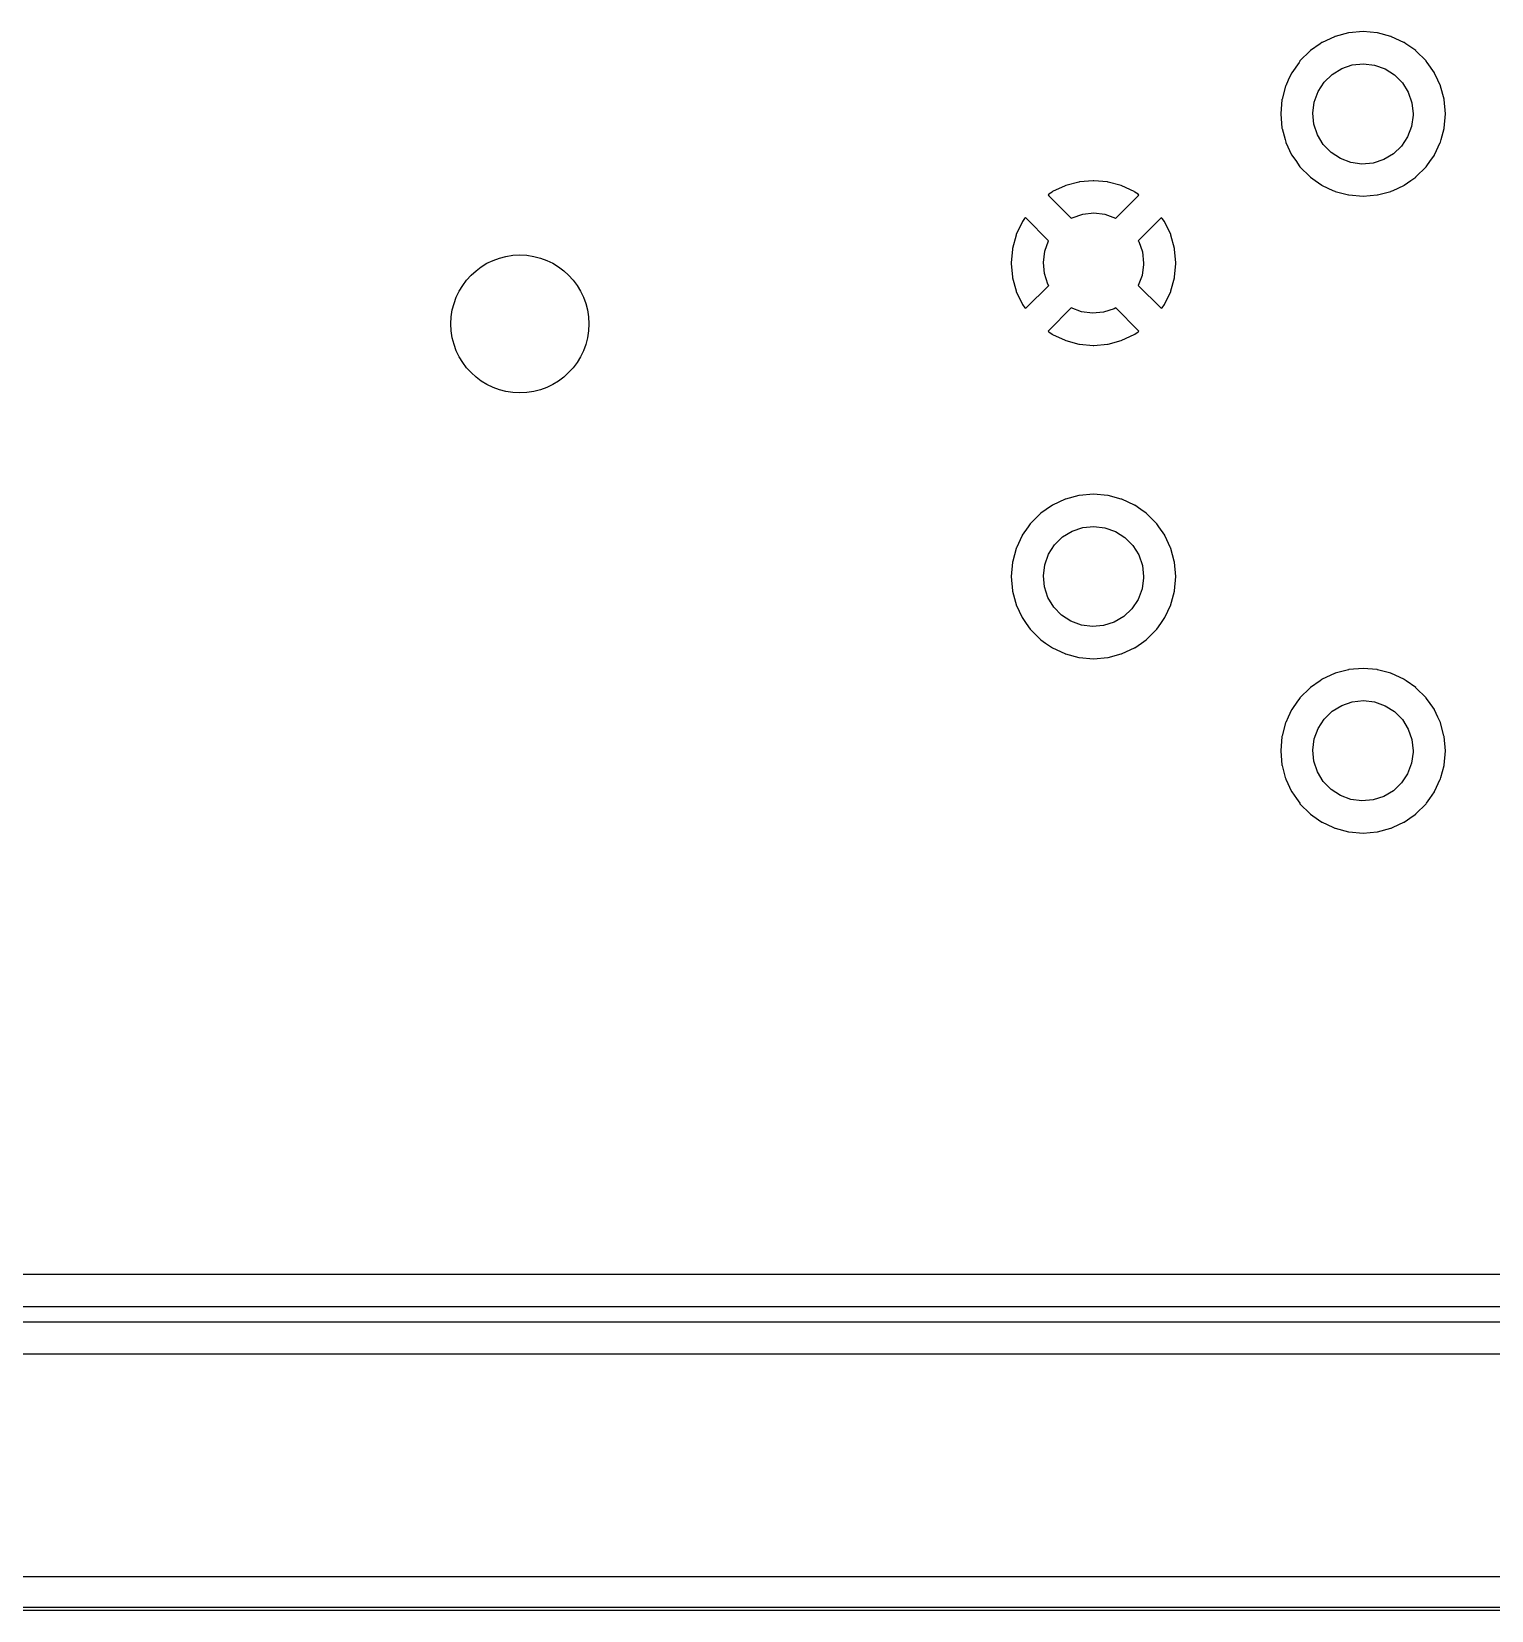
# Model space of a CAD drawing. Extents: x 0.3 to 11.5, y -8.2 to 3.2.
# Drawn here: x 7.455 to 8.372, y -3.378 to -2.386 of the extents above; entities that cross this region are included whole.
import ezdxf

# ---------------------------------------------------------------- set-up
doc = ezdxf.new("R2010")
doc.units = 0
doc.header["$MEASUREMENT"] = 0
doc.layers.add('BLACK', color=7, linetype='CONTINUOUS')

msp = doc.modelspace()

# ---------------------------------------------------------------- linework, layer by layer
at = {"layer": 'BLACK', "linetype": 'CONTINUOUS'}
for p, q in [((8.27331, -2.38969), (8.26553, -2.39331)), ((8.27351, -2.3896), (8.27331, -2.38969)), ((8.27331, -2.38969), (8.27331, -2.38969)), ((8.27372, -2.38954), (8.27351, -2.3896)), ((8.282, -2.38732), (8.27372, -2.38954)), ((8.27372, -2.38954), (8.27372, -2.38954)), ((8.28221, -2.38726), (8.282, -2.38732)), ((8.282, -2.38732), (8.282, -2.38732)), ((8.29119, -2.38648), (8.28221, -2.38726)), ((8.30017, -2.38726), (8.29119, -2.38648)), ((8.30038, -2.38732), (8.30017, -2.38726)), ((8.30867, -2.38954), (8.30038, -2.38732)), ((8.30038, -2.38732), (8.30038, -2.38732)), ((8.30888, -2.3896), (8.30867, -2.38954)), ((8.30867, -2.38954), (8.30867, -2.38954)), ((8.30908, -2.38969), (8.30888, -2.3896)), ((8.31685, -2.39331), (8.30908, -2.38969)), ((8.30908, -2.38969), (8.30908, -2.38969)), ((8.25795, -2.39857), (8.25158, -2.40495)), ((8.25813, -2.39845), (8.25795, -2.39857)), ((8.26424, -2.39417), (8.25813, -2.39845)), ((8.25813, -2.39845), (8.25813, -2.39845)), ((8.26534, -2.3934), (8.26424, -2.39417)), ((8.26553, -2.39331), (8.26534, -2.3934)), ((8.26553, -2.39331), (8.26553, -2.39331)), ((8.31705, -2.3934), (8.31685, -2.39331)), ((8.31685, -2.39331), (8.31685, -2.39331)), ((8.31814, -2.39417), (8.31705, -2.3934)), ((8.32426, -2.39845), (8.31814, -2.39417)), ((8.32443, -2.39857), (8.32426, -2.39845)), ((8.32426, -2.39845), (8.32426, -2.39845)), ((8.33081, -2.40495), (8.32443, -2.39857)), ((8.25098, -2.4058), (8.24641, -2.41233)), ((8.25145, -2.40513), (8.25098, -2.4058)), ((8.25158, -2.40495), (8.25145, -2.40513)), ((8.25145, -2.40513), (8.25145, -2.40513)), ((8.2718, -2.41337), (8.27778, -2.40969)), ((8.27778, -2.40969), (8.28443, -2.40743)), ((8.28443, -2.40743), (8.29141, -2.40669)), ((8.29141, -2.40669), (8.29839, -2.40753)), ((8.29839, -2.40753), (8.305, -2.40988)), ((8.33093, -2.40513), (8.33081, -2.40495)), ((8.33141, -2.4058), (8.33093, -2.40513)), ((8.33093, -2.40513), (8.33093, -2.40513)), ((8.33598, -2.41233), (8.33141, -2.4058)), ((8.24419, -2.4171), (8.2426, -2.4205)), ((8.24632, -2.41253), (8.24419, -2.4171)), ((8.24641, -2.41233), (8.24632, -2.41253)), ((8.24632, -2.41253), (8.24632, -2.41253)), ((8.26298, -2.42418), (8.26679, -2.41828)), ((8.26679, -2.41828), (8.2718, -2.41337)), ((8.305, -2.40988), (8.31093, -2.41364)), ((8.31093, -2.41364), (8.31588, -2.41863)), ((8.31588, -2.41863), (8.3196, -2.42458)), ((8.33607, -2.41253), (8.33598, -2.41233)), ((8.3382, -2.4171), (8.33607, -2.41253)), ((8.33607, -2.41253), (8.33607, -2.41253)), ((8.33979, -2.4205), (8.3382, -2.4171)), ((8.24027, -2.42921), (8.23948, -2.43819)), ((8.24032, -2.429), (8.24027, -2.42921)), ((8.24254, -2.42071), (8.24032, -2.429)), ((8.2426, -2.4205), (8.24254, -2.42071)), ((8.24254, -2.42071), (8.24254, -2.42071)), ((8.26058, -2.43078), (8.26298, -2.42418)), ((8.3196, -2.42458), (8.32191, -2.43121)), ((8.33984, -2.42071), (8.33979, -2.4205)), ((8.34206, -2.429), (8.33984, -2.42071)), ((8.33984, -2.42071), (8.33984, -2.42071)), ((8.34212, -2.42921), (8.34206, -2.429)), ((8.34291, -2.43819), (8.34212, -2.42921)), ((8.23948, -2.43819), (8.24027, -2.44717)), ((8.2597, -2.43775), (8.26058, -2.43078)), ((8.26039, -2.44474), (8.2597, -2.43775)), ((8.32268, -2.43907), (8.3217, -2.44602)), ((8.32191, -2.43121), (8.32269, -2.43819)), ((8.32269, -2.43819), (8.32268, -2.43907)), ((8.34212, -2.44717), (8.34291, -2.43819)), ((8.24027, -2.44717), (8.24032, -2.44738)), ((8.24032, -2.44738), (8.24032, -2.44738)), ((8.24032, -2.44738), (8.24218, -2.45431)), ((8.2626, -2.4514), (8.26039, -2.44474)), ((8.3217, -2.44602), (8.31921, -2.45259)), ((8.34021, -2.45431), (8.34206, -2.44738)), ((8.34206, -2.44738), (8.34212, -2.44717)), ((8.34206, -2.44738), (8.34206, -2.44738)), ((8.24218, -2.45431), (8.2426, -2.45588)), ((8.2426, -2.45588), (8.24269, -2.45607)), ((8.24269, -2.45607), (8.24269, -2.45607)), ((8.24269, -2.45607), (8.24632, -2.46385)), ((8.26624, -2.45741), (8.2626, -2.4514)), ((8.27112, -2.46246), (8.26624, -2.45741)), ((8.31532, -2.45843), (8.31024, -2.46328)), ((8.31921, -2.45259), (8.31532, -2.45843)), ((8.33607, -2.46385), (8.3397, -2.45607)), ((8.3397, -2.45607), (8.33979, -2.45588)), ((8.3397, -2.45607), (8.3397, -2.45607)), ((8.33979, -2.45588), (8.34021, -2.45431)), ((8.24632, -2.46385), (8.24632, -2.46385)), ((8.24632, -2.46385), (8.24641, -2.46405)), ((8.24641, -2.46405), (8.2493, -2.46817)), ((8.2493, -2.46817), (8.25108, -2.47072)), ((8.27699, -2.4663), (8.27112, -2.46246)), ((8.28357, -2.46875), (8.27699, -2.4663)), ((8.29053, -2.46968), (8.28357, -2.46875)), ((8.29753, -2.46904), (8.29053, -2.46968)), ((8.3042, -2.46687), (8.29753, -2.46904)), ((8.31024, -2.46328), (8.3042, -2.46687)), ((8.3313, -2.47072), (8.33309, -2.46817)), ((8.33309, -2.46817), (8.33598, -2.46405)), ((8.33598, -2.46405), (8.33607, -2.46385)), ((8.33607, -2.46385), (8.33607, -2.46385)), ((8.25108, -2.47072), (8.25158, -2.47143)), ((8.25158, -2.47143), (8.25795, -2.4778)), ((8.25795, -2.4778), (8.25813, -2.47793)), ((8.25813, -2.47793), (8.25813, -2.47793)), ((8.25813, -2.47793), (8.26121, -2.48008)), ((8.32118, -2.48008), (8.32426, -2.47793)), ((8.32426, -2.47793), (8.32443, -2.4778)), ((8.32426, -2.47793), (8.32426, -2.47793)), ((8.32443, -2.4778), (8.33081, -2.47143)), ((8.33081, -2.47143), (8.3313, -2.47072)), ((8.09383, -2.48868), (8.0935, -2.48909)), ((8.0935, -2.48909), (8.09378, -2.48962)), ((8.09588, -2.48725), (8.09383, -2.48868)), ((8.09625, -2.48703), (8.09588, -2.48725)), ((8.10403, -2.48341), (8.09625, -2.48703)), ((8.10443, -2.48326), (8.10403, -2.48341)), ((8.11272, -2.48104), (8.10443, -2.48326)), ((8.11314, -2.48096), (8.11272, -2.48104)), ((8.12169, -2.48022), (8.11314, -2.48096)), ((8.12212, -2.48022), (8.12169, -2.48022)), ((8.13066, -2.48096), (8.12212, -2.48022)), ((8.13109, -2.48104), (8.13066, -2.48096)), ((8.13937, -2.48326), (8.13109, -2.48104)), ((8.13978, -2.48341), (8.13937, -2.48326)), ((8.14755, -2.48703), (8.13978, -2.48341)), ((8.14793, -2.48725), (8.14755, -2.48703)), ((8.14994, -2.48866), (8.14793, -2.48725)), ((8.15031, -2.48913), (8.14994, -2.48866)), ((8.26121, -2.48008), (8.26534, -2.48297)), ((8.26534, -2.48297), (8.26553, -2.48306)), ((8.26553, -2.48306), (8.26553, -2.48306)), ((8.26553, -2.48306), (8.27225, -2.4862)), ((8.27225, -2.4862), (8.27351, -2.48678)), ((8.27351, -2.48678), (8.27372, -2.48684)), ((8.27372, -2.48684), (8.27372, -2.48684)), ((8.27372, -2.48684), (8.282, -2.48906)), ((8.282, -2.48906), (8.282, -2.48906)), ((8.282, -2.48906), (8.28221, -2.48912)), ((8.30017, -2.48912), (8.30038, -2.48906)), ((8.30038, -2.48906), (8.30867, -2.48684)), ((8.30038, -2.48906), (8.30038, -2.48906)), ((8.30867, -2.48684), (8.30888, -2.48678)), ((8.30867, -2.48684), (8.30867, -2.48684)), ((8.30888, -2.48678), (8.31014, -2.4862)), ((8.31014, -2.4862), (8.31685, -2.48306)), ((8.31685, -2.48306), (8.31705, -2.48297)), ((8.31685, -2.48306), (8.31685, -2.48306)), ((8.31705, -2.48297), (8.32118, -2.48008)), ((8.09378, -2.48962), (8.10791, -2.50375)), ((8.13593, -2.50372), (8.15005, -2.4896)), ((8.15005, -2.4896), (8.15031, -2.48913)), ((8.28221, -2.48912), (8.29119, -2.4899)), ((8.29119, -2.4899), (8.30017, -2.48912)), ((8.07704, -2.50624), (8.07342, -2.51401)), ((8.07726, -2.50587), (8.07704, -2.50624)), ((8.07867, -2.50385), (8.07726, -2.50587)), ((8.07914, -2.50348), (8.07867, -2.50385)), ((8.07961, -2.50374), (8.07914, -2.50348)), ((8.09372, -2.51785), (8.07961, -2.50374)), ((8.10791, -2.50375), (8.10849, -2.50339)), ((8.10849, -2.50339), (8.11514, -2.50113)), ((8.11514, -2.50113), (8.12212, -2.50039)), ((8.12212, -2.50039), (8.12909, -2.50123)), ((8.12909, -2.50123), (8.13571, -2.50358)), ((8.13571, -2.50358), (8.13593, -2.50372)), ((8.16417, -2.50377), (8.15005, -2.51788)), ((8.1647, -2.50349), (8.16417, -2.50377)), ((8.16511, -2.50382), (8.1647, -2.50349)), ((8.16654, -2.50587), (8.16511, -2.50382)), ((8.16676, -2.50624), (8.16654, -2.50587)), ((8.17039, -2.51401), (8.16676, -2.50624)), ((8.07327, -2.51442), (8.07105, -2.5227)), ((8.07342, -2.51401), (8.07327, -2.51442)), ((8.09129, -2.52448), (8.09369, -2.51789)), ((8.09369, -2.51789), (8.09372, -2.51785)), ((8.15005, -2.51788), (8.15031, -2.51828)), ((8.15031, -2.51828), (8.15261, -2.52491)), ((8.17053, -2.51442), (8.17039, -2.51401)), ((8.17275, -2.5227), (8.17053, -2.51442)), ((8.07098, -2.52313), (8.07023, -2.53167)), ((8.07105, -2.5227), (8.07098, -2.52313)), ((8.09041, -2.53145), (8.09129, -2.52448)), ((8.15261, -2.52491), (8.1534, -2.53189)), ((8.17283, -2.52313), (8.17275, -2.5227)), ((8.17358, -2.53167), (8.17283, -2.52313)), ((8.07023, -2.53167), (8.07023, -2.53211)), ((8.07023, -2.53211), (8.07098, -2.54065)), ((8.09109, -2.53844), (8.09041, -2.53145)), ((8.09331, -2.5451), (8.09109, -2.53844)), ((8.15339, -2.53277), (8.15241, -2.53972)), ((8.1534, -2.53189), (8.15339, -2.53277)), ((8.17283, -2.54065), (8.17358, -2.53211)), ((8.17358, -2.53211), (8.17358, -2.53167)), ((8.07098, -2.54065), (8.07105, -2.54108)), ((8.07105, -2.54108), (8.07327, -2.54936)), ((8.07964, -2.56001), (8.09378, -2.54587)), ((8.09378, -2.54587), (8.09331, -2.5451)), ((8.15241, -2.53972), (8.15006, -2.54591)), ((8.15006, -2.54591), (8.1642, -2.56004)), ((8.17053, -2.54936), (8.17275, -2.54108)), ((8.17275, -2.54108), (8.17283, -2.54065)), ((8.07327, -2.54936), (8.07342, -2.54977)), ((8.07342, -2.54977), (8.07704, -2.55754)), ((8.07704, -2.55754), (8.07726, -2.55791)), ((8.07726, -2.55791), (8.07869, -2.55996)), ((8.16513, -2.55993), (8.16654, -2.55791)), ((8.16654, -2.55791), (8.16676, -2.55754)), ((8.16676, -2.55754), (8.17039, -2.54977)), ((8.17039, -2.54977), (8.17053, -2.54936)), ((8.07869, -2.55996), (8.07911, -2.56029)), ((8.07911, -2.56029), (8.07964, -2.56001)), ((8.10787, -2.56007), (8.09375, -2.57418)), ((8.11428, -2.56245), (8.10787, -2.56007)), ((8.12124, -2.56338), (8.11428, -2.56245)), ((8.12823, -2.56274), (8.12124, -2.56338)), ((8.13491, -2.56057), (8.12823, -2.56274)), ((8.13587, -2.56), (8.13491, -2.56057)), ((8.15003, -2.57416), (8.13587, -2.56)), ((8.1642, -2.56004), (8.16466, -2.5603)), ((8.16466, -2.5603), (8.16513, -2.55993)), ((8.09375, -2.57418), (8.0935, -2.57465)), ((8.0935, -2.57465), (8.09386, -2.57512)), ((8.09386, -2.57512), (8.09588, -2.57653)), ((8.09588, -2.57653), (8.09625, -2.57675)), ((8.09625, -2.57675), (8.10403, -2.58037)), ((8.13978, -2.58037), (8.14755, -2.57675)), ((8.14755, -2.57675), (8.14793, -2.57653)), ((8.14793, -2.57653), (8.14997, -2.5751)), ((8.14997, -2.5751), (8.1503, -2.57469)), ((8.1503, -2.57469), (8.15003, -2.57416)), ((8.10403, -2.58037), (8.10443, -2.58052)), ((8.10443, -2.58052), (8.11272, -2.58274)), ((8.11272, -2.58274), (8.11314, -2.58282)), ((8.11314, -2.58282), (8.12169, -2.58356)), ((8.12169, -2.58356), (8.12212, -2.58356)), ((8.12212, -2.58356), (8.13066, -2.58282)), ((8.13066, -2.58282), (8.13109, -2.58274)), ((8.13109, -2.58274), (8.13937, -2.58052)), ((8.13937, -2.58052), (8.13978, -2.58037)), ((8.1219, -2.67703), (8.11292, -2.67781)), ((8.13088, -2.67781), (8.1219, -2.67703)), ((8.09208, -2.68673), (8.08884, -2.689)), ((8.09605, -2.68396), (8.09208, -2.68673)), ((8.09624, -2.68386), (8.09605, -2.68396)), ((8.10402, -2.68024), (8.09624, -2.68386)), ((8.09624, -2.68386), (8.09624, -2.68386)), ((8.10421, -2.68015), (8.10402, -2.68024)), ((8.10402, -2.68024), (8.10402, -2.68024)), ((8.10442, -2.68009), (8.10421, -2.68015)), ((8.11271, -2.67787), (8.10442, -2.68009)), ((8.10442, -2.68009), (8.10442, -2.68009)), ((8.11292, -2.67781), (8.11271, -2.67787)), ((8.11271, -2.67787), (8.11271, -2.67787)), ((8.13109, -2.67787), (8.13088, -2.67781)), ((8.13938, -2.68009), (8.13109, -2.67787)), ((8.13109, -2.67787), (8.13109, -2.67787)), ((8.13959, -2.68015), (8.13938, -2.68009)), ((8.13938, -2.68009), (8.13938, -2.68009)), ((8.13978, -2.68024), (8.13959, -2.68015)), ((8.14756, -2.68386), (8.13978, -2.68024)), ((8.13978, -2.68024), (8.13978, -2.68024)), ((8.14776, -2.68396), (8.14756, -2.68386)), ((8.14756, -2.68386), (8.14756, -2.68386)), ((8.15172, -2.68673), (8.14776, -2.68396)), ((8.15496, -2.689), (8.15172, -2.68673)), ((8.08216, -2.69568), (8.0809, -2.69748)), ((8.08229, -2.6955), (8.08216, -2.69568)), ((8.08216, -2.69568), (8.08216, -2.69568)), ((8.08866, -2.68913), (8.08229, -2.6955)), ((8.08884, -2.689), (8.08866, -2.68913)), ((8.08884, -2.689), (8.08884, -2.689)), ((8.11514, -2.69798), (8.12212, -2.69724)), ((8.12212, -2.69724), (8.12909, -2.69808)), ((8.15514, -2.68913), (8.15496, -2.689)), ((8.15496, -2.689), (8.15496, -2.689)), ((8.16152, -2.6955), (8.15514, -2.68913)), ((8.16164, -2.69568), (8.16152, -2.6955)), ((8.16291, -2.69748), (8.16164, -2.69568)), ((8.16164, -2.69568), (8.16164, -2.69568)), ((8.07703, -2.70308), (8.07346, -2.71072)), ((8.07712, -2.70288), (8.07703, -2.70308)), ((8.07703, -2.70308), (8.07703, -2.70308)), ((8.0809, -2.69748), (8.07712, -2.70288)), ((8.09749, -2.70883), (8.10251, -2.70392)), ((8.10251, -2.70392), (8.10849, -2.70024)), ((8.10849, -2.70024), (8.11514, -2.69798)), ((8.12909, -2.69808), (8.13571, -2.70043)), ((8.13571, -2.70043), (8.14164, -2.70419)), ((8.14164, -2.70419), (8.14658, -2.70918)), ((8.16669, -2.70288), (8.16291, -2.69748)), ((8.16678, -2.70308), (8.16669, -2.70288)), ((8.17034, -2.71072), (8.16678, -2.70308)), ((8.16678, -2.70308), (8.16678, -2.70308)), ((8.07325, -2.71126), (8.07114, -2.71916)), ((8.07331, -2.71105), (8.07325, -2.71126)), ((8.07325, -2.71126), (8.07325, -2.71126)), ((8.07346, -2.71072), (8.07331, -2.71105)), ((8.09129, -2.72133), (8.09369, -2.71474)), ((8.09369, -2.71474), (8.09749, -2.70883)), ((8.14658, -2.70918), (8.15031, -2.71513)), ((8.15031, -2.71513), (8.15261, -2.72176)), ((8.1705, -2.71105), (8.17034, -2.71072)), ((8.17055, -2.71126), (8.1705, -2.71105)), ((8.17267, -2.71916), (8.17055, -2.71126)), ((8.17055, -2.71126), (8.17055, -2.71126)), ((8.07097, -2.71976), (8.07019, -2.72874)), ((8.07114, -2.71916), (8.07097, -2.71976)), ((8.09041, -2.7283), (8.09129, -2.72133)), ((8.15261, -2.72176), (8.1534, -2.72874)), ((8.17283, -2.71976), (8.17267, -2.71916)), ((8.17361, -2.72874), (8.17283, -2.71976)), ((8.07019, -2.72874), (8.07097, -2.73772)), ((8.09109, -2.73529), (8.09041, -2.7283)), ((8.09331, -2.74195), (8.09109, -2.73529)), ((8.15241, -2.73657), (8.14991, -2.74314)), ((8.15339, -2.72962), (8.15241, -2.73657)), ((8.1534, -2.72874), (8.15339, -2.72962)), ((8.17283, -2.73772), (8.17361, -2.72874)), ((8.07097, -2.73772), (8.07103, -2.73793)), ((8.07103, -2.73793), (8.07103, -2.73793)), ((8.07103, -2.73793), (8.07291, -2.74495)), ((8.07291, -2.74495), (8.07331, -2.74643)), ((8.07331, -2.74643), (8.0734, -2.74662)), ((8.0734, -2.74662), (8.0734, -2.74662)), ((8.0734, -2.74662), (8.07703, -2.7544)), ((8.09695, -2.74796), (8.09331, -2.74195)), ((8.14991, -2.74314), (8.14603, -2.74899)), ((8.16678, -2.7544), (8.1704, -2.74662)), ((8.1704, -2.74662), (8.1705, -2.74643)), ((8.1704, -2.74662), (8.1704, -2.74662)), ((8.1705, -2.74643), (8.17089, -2.74495)), ((8.17089, -2.74495), (8.17277, -2.73793)), ((8.17277, -2.73793), (8.17283, -2.73772)), ((8.17277, -2.73793), (8.17277, -2.73793)), ((8.07703, -2.7544), (8.07703, -2.7544)), ((8.07703, -2.7544), (8.07712, -2.7546)), ((8.07712, -2.7546), (8.07969, -2.75827)), ((8.10183, -2.75301), (8.09695, -2.74796)), ((8.1077, -2.75685), (8.10183, -2.75301)), ((8.14094, -2.75383), (8.13491, -2.75742)), ((8.14603, -2.74899), (8.14094, -2.75383)), ((8.16411, -2.75827), (8.16669, -2.7546)), ((8.16669, -2.7546), (8.16678, -2.7544)), ((8.16678, -2.7544), (8.16678, -2.7544)), ((8.07969, -2.75827), (8.08211, -2.76173)), ((8.08211, -2.76173), (8.08229, -2.76198)), ((8.08229, -2.76198), (8.08866, -2.76835)), ((8.11428, -2.7593), (8.1077, -2.75685)), ((8.12124, -2.76023), (8.11428, -2.7593)), ((8.12823, -2.75959), (8.12124, -2.76023)), ((8.13491, -2.75742), (8.12823, -2.75959)), ((8.15514, -2.76835), (8.16152, -2.76198)), ((8.16152, -2.76198), (8.16169, -2.76173)), ((8.16169, -2.76173), (8.16411, -2.75827)), ((8.08866, -2.76835), (8.08884, -2.76848)), ((8.08884, -2.76848), (8.08884, -2.76848)), ((8.08884, -2.76848), (8.09179, -2.77055)), ((8.09179, -2.77055), (8.09605, -2.77352)), ((8.09605, -2.77352), (8.09624, -2.77362)), ((8.09624, -2.77362), (8.09624, -2.77362)), ((8.09624, -2.77362), (8.10386, -2.77717)), ((8.13994, -2.77717), (8.14756, -2.77362)), ((8.14756, -2.77362), (8.14776, -2.77352)), ((8.14756, -2.77362), (8.14756, -2.77362)), ((8.14776, -2.77352), (8.15201, -2.77055)), ((8.15201, -2.77055), (8.15496, -2.76848)), ((8.15496, -2.76848), (8.15514, -2.76835)), ((8.15496, -2.76848), (8.15496, -2.76848)), ((8.10386, -2.77717), (8.10421, -2.77733)), ((8.10421, -2.77733), (8.10442, -2.77739)), ((8.10442, -2.77739), (8.10442, -2.77739)), ((8.10442, -2.77739), (8.11271, -2.77961)), ((8.11271, -2.77961), (8.11271, -2.77961)), ((8.11271, -2.77961), (8.11292, -2.77967)), ((8.11292, -2.77967), (8.1219, -2.78045)), ((8.1219, -2.78045), (8.13088, -2.77967)), ((8.13088, -2.77967), (8.13109, -2.77961)), ((8.13109, -2.77961), (8.13938, -2.77739)), ((8.13109, -2.77961), (8.13109, -2.77961)), ((8.13938, -2.77739), (8.13959, -2.77733)), ((8.13938, -2.77739), (8.13938, -2.77739)), ((8.13959, -2.77733), (8.13994, -2.77717)), ((8.29119, -2.78648), (8.28221, -2.78726)), ((8.30017, -2.78726), (8.29119, -2.78648)), ((8.26417, -2.79422), (8.25813, -2.79845)), ((8.26534, -2.7934), (8.26417, -2.79422)), ((8.26553, -2.79331), (8.26534, -2.7934)), ((8.27331, -2.78969), (8.26553, -2.79331)), ((8.26553, -2.79331), (8.26553, -2.79331)), ((8.27351, -2.7896), (8.27331, -2.78969)), ((8.27331, -2.78969), (8.27331, -2.78969)), ((8.27372, -2.78954), (8.27351, -2.7896)), ((8.282, -2.78732), (8.27372, -2.78954)), ((8.27372, -2.78954), (8.27372, -2.78954)), ((8.28221, -2.78726), (8.282, -2.78732)), ((8.282, -2.78732), (8.282, -2.78732)), ((8.30038, -2.78732), (8.30017, -2.78726)), ((8.30867, -2.78954), (8.30038, -2.78732)), ((8.30038, -2.78732), (8.30038, -2.78732)), ((8.30888, -2.7896), (8.30867, -2.78954)), ((8.30867, -2.78954), (8.30867, -2.78954)), ((8.30908, -2.78969), (8.30888, -2.7896)), ((8.31685, -2.79331), (8.30908, -2.78969)), ((8.30908, -2.78969), (8.30908, -2.78969)), ((8.31705, -2.7934), (8.31685, -2.79331)), ((8.31685, -2.79331), (8.31685, -2.79331)), ((8.31822, -2.79422), (8.31705, -2.7934)), ((8.32426, -2.79845), (8.31822, -2.79422)), ((8.25145, -2.80513), (8.25007, -2.8071)), ((8.25158, -2.80495), (8.25145, -2.80513)), ((8.25145, -2.80513), (8.25145, -2.80513)), ((8.25795, -2.79857), (8.25158, -2.80495)), ((8.25813, -2.79845), (8.25795, -2.79857)), ((8.25813, -2.79845), (8.25813, -2.79845)), ((8.32443, -2.79857), (8.32426, -2.79845)), ((8.32426, -2.79845), (8.32426, -2.79845)), ((8.33081, -2.80495), (8.32443, -2.79857)), ((8.33093, -2.80513), (8.33081, -2.80495)), ((8.33231, -2.8071), (8.33093, -2.80513)), ((8.33093, -2.80513), (8.33093, -2.80513)), ((8.24632, -2.81253), (8.24419, -2.8171)), ((8.24641, -2.81233), (8.24632, -2.81253)), ((8.24632, -2.81253), (8.24632, -2.81253)), ((8.25007, -2.8071), (8.24641, -2.81233)), ((8.26679, -2.81828), (8.2718, -2.81337)), ((8.2718, -2.81337), (8.27778, -2.80969)), ((8.27778, -2.80969), (8.28443, -2.80743)), ((8.28443, -2.80743), (8.29141, -2.80669)), ((8.29141, -2.80669), (8.29839, -2.80753)), ((8.29839, -2.80753), (8.305, -2.80988)), ((8.305, -2.80988), (8.31093, -2.81364)), ((8.31093, -2.81364), (8.31588, -2.81863)), ((8.33598, -2.81233), (8.33231, -2.8071)), ((8.33607, -2.81253), (8.33598, -2.81233)), ((8.3382, -2.8171), (8.33607, -2.81253)), ((8.33607, -2.81253), (8.33607, -2.81253)), ((8.24254, -2.82071), (8.24036, -2.82885)), ((8.2426, -2.8205), (8.24254, -2.82071)), ((8.24254, -2.82071), (8.24254, -2.82071)), ((8.24419, -2.8171), (8.2426, -2.8205)), ((8.26058, -2.83078), (8.26298, -2.82418)), ((8.26298, -2.82418), (8.26679, -2.81828)), ((8.31588, -2.81863), (8.3196, -2.82458)), ((8.3196, -2.82458), (8.32191, -2.83121)), ((8.33979, -2.8205), (8.3382, -2.8171)), ((8.33984, -2.82071), (8.33979, -2.8205)), ((8.34202, -2.82885), (8.33984, -2.82071)), ((8.33984, -2.82071), (8.33984, -2.82071)), ((8.24027, -2.82921), (8.23948, -2.83819)), ((8.24036, -2.82885), (8.24027, -2.82921)), ((8.2597, -2.83775), (8.26058, -2.83078)), ((8.32191, -2.83121), (8.32269, -2.83819)), ((8.34212, -2.82921), (8.34202, -2.82885)), ((8.34291, -2.83819), (8.34212, -2.82921)), ((8.23948, -2.83819), (8.24027, -2.84717)), ((8.26039, -2.84474), (8.2597, -2.83775)), ((8.2626, -2.8514), (8.26039, -2.84474)), ((8.3217, -2.84602), (8.31921, -2.85259)), ((8.32268, -2.83907), (8.3217, -2.84602)), ((8.32269, -2.83819), (8.32268, -2.83907)), ((8.34212, -2.84717), (8.34291, -2.83819)), ((8.24027, -2.84717), (8.24032, -2.84738)), ((8.24032, -2.84738), (8.24032, -2.84738)), ((8.24032, -2.84738), (8.24236, -2.85498)), ((8.24236, -2.85498), (8.2426, -2.85588)), ((8.2426, -2.85588), (8.24269, -2.85607)), ((8.26624, -2.85741), (8.2626, -2.8514)), ((8.31921, -2.85259), (8.31532, -2.85843)), ((8.3397, -2.85607), (8.33979, -2.85588)), ((8.33979, -2.85588), (8.34003, -2.85498)), ((8.34003, -2.85498), (8.34206, -2.84738)), ((8.34206, -2.84738), (8.34212, -2.84717)), ((8.34206, -2.84738), (8.34206, -2.84738)), ((8.24269, -2.85607), (8.24269, -2.85607)), ((8.24269, -2.85607), (8.24632, -2.86385)), ((8.24632, -2.86385), (8.24632, -2.86385)), ((8.24632, -2.86385), (8.24641, -2.86405)), ((8.24641, -2.86405), (8.2493, -2.86817)), ((8.27112, -2.86246), (8.26624, -2.85741)), ((8.27699, -2.8663), (8.27112, -2.86246)), ((8.31024, -2.86328), (8.3042, -2.86687)), ((8.31532, -2.85843), (8.31024, -2.86328)), ((8.33309, -2.86817), (8.33598, -2.86405)), ((8.33598, -2.86405), (8.33607, -2.86385)), ((8.33607, -2.86385), (8.3397, -2.85607)), ((8.33607, -2.86385), (8.33607, -2.86385)), ((8.3397, -2.85607), (8.3397, -2.85607)), ((8.2493, -2.86817), (8.25141, -2.87119)), ((8.25141, -2.87119), (8.25158, -2.87143)), ((8.25158, -2.87143), (8.25795, -2.8778)), ((8.28357, -2.86875), (8.27699, -2.8663)), ((8.29053, -2.86968), (8.28357, -2.86875)), ((8.29753, -2.86904), (8.29053, -2.86968)), ((8.3042, -2.86687), (8.29753, -2.86904)), ((8.32443, -2.8778), (8.33081, -2.87143)), ((8.33081, -2.87143), (8.33098, -2.87119)), ((8.33098, -2.87119), (8.33309, -2.86817)), ((8.25795, -2.8778), (8.25813, -2.87793)), ((8.25813, -2.87793), (8.25813, -2.87793)), ((8.25813, -2.87793), (8.25967, -2.879)), ((8.25967, -2.879), (8.26534, -2.88297)), ((8.26534, -2.88297), (8.26553, -2.88306)), ((8.26553, -2.88306), (8.26553, -2.88306)), ((8.26553, -2.88306), (8.27217, -2.88616)), ((8.31022, -2.88616), (8.31685, -2.88306)), ((8.31685, -2.88306), (8.31705, -2.88297)), ((8.31685, -2.88306), (8.31685, -2.88306)), ((8.31705, -2.88297), (8.32272, -2.879)), ((8.32272, -2.879), (8.32426, -2.87793)), ((8.32426, -2.87793), (8.32443, -2.8778)), ((8.32426, -2.87793), (8.32426, -2.87793)), ((8.27217, -2.88616), (8.27351, -2.88678)), ((8.27351, -2.88678), (8.27372, -2.88684)), ((8.27372, -2.88684), (8.27372, -2.88684)), ((8.27372, -2.88684), (8.282, -2.88906)), ((8.282, -2.88906), (8.282, -2.88906)), ((8.282, -2.88906), (8.28221, -2.88912)), ((8.28221, -2.88912), (8.29119, -2.8899)), ((8.29119, -2.8899), (8.30017, -2.88912)), ((8.30017, -2.88912), (8.30038, -2.88906)), ((8.30038, -2.88906), (8.30867, -2.88684)), ((8.30038, -2.88906), (8.30038, -2.88906)), ((8.30867, -2.88684), (8.30888, -2.88678)), ((8.30867, -2.88684), (8.30867, -2.88684)), ((8.30888, -2.88678), (8.31022, -2.88616)), ((9.56757, -3.16719), (3.81514, -3.16719)), ((3.71946, -3.18721), (9.56898, -3.18721)), ((9.56695, -3.19705), (3.71742, -3.19705)), ((3.81007, -3.21707), (9.5566, -3.21707)), ((9.68675, -3.35715), (6.67513, -3.35715)), ((6.67304, -3.37618), (11.302, -3.37618)), ((11.303, -3.37815), (6.67304, -3.37815))]:
    msp.add_line(p, q, dxfattribs=at)
at = {"layer": 'BLACK'}
msp.add_circle((7.76162, -2.57008), 0.04331, dxfattribs=at)

doc.saveas('drawing.dxf')
